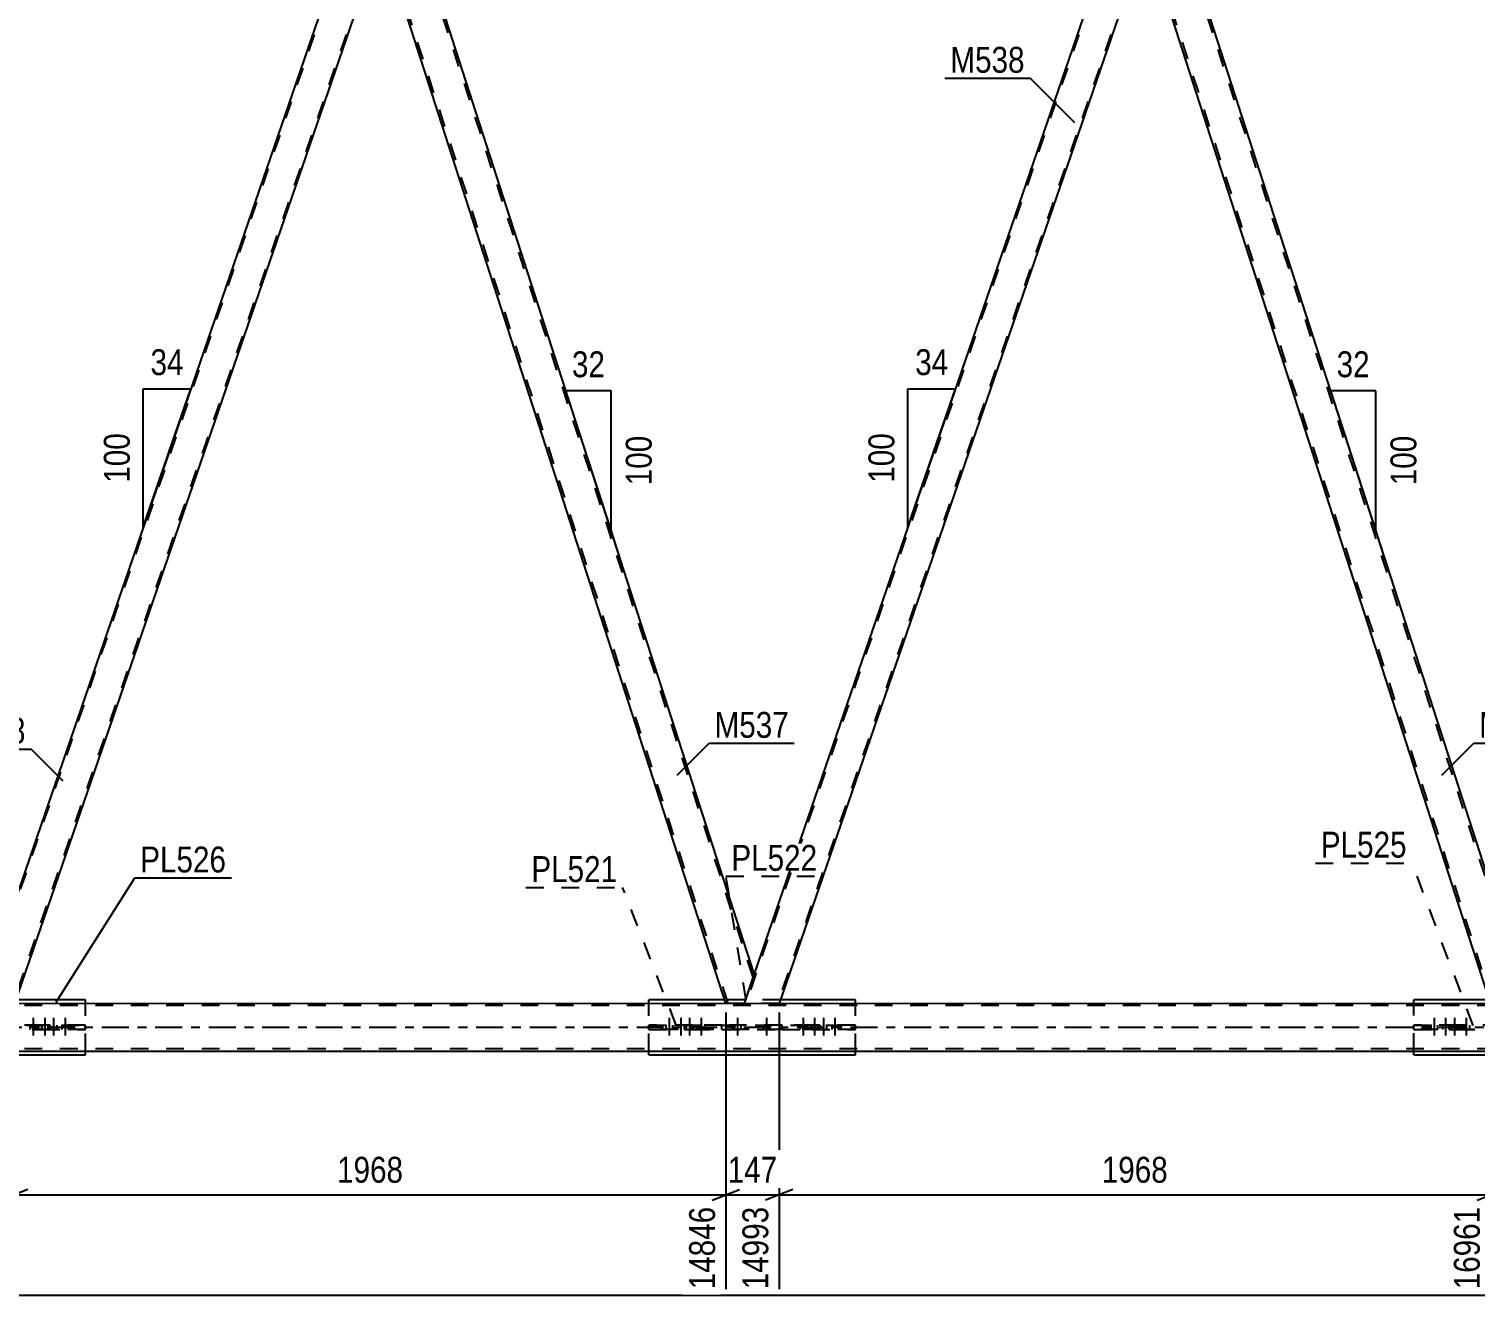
# Model space of a CAD drawing. Header units: millimetres. Extents: x 0 to 841, y 0 to 594.
# Drawn here: x 524.3 to 684.3, y 285.9 to 425.9 of the extents above; entities that cross this region are included whole.
import ezdxf

# ---------------------------------------------------------------- set-up
doc = ezdxf.new("R2010")
doc.units = ezdxf.units.MM
doc.linetypes.add('DXK_LINE_DOT2', pattern=[3.9198, 1.9599, -1.9599])
doc.linetypes.add('DXK_LINE_DOT3', pattern=[5.9187, 2.979, -0.9799, 0.9799, -0.9799])
doc.styles.add('Arial Narrow', font='ARIALN.TTF', dxfattribs={"height": 0.2})

# ---------------------------------------------------------------- blocks, each defined once
blk = doc.blocks.new('Part-570349097-5643 - 5549')
at = {"color": 2, "linetype": 'Continuous'}
for p, q in [((52.96, 318.06), (757.06, 318.13)), ((52.96, 312.78), (757.06, 312.85))]:
    blk.add_line(p, q, dxfattribs=at)
at = {"color": 7, "linetype": 'DXK_LINE_DOT2'}
for p, q in [((757.06, 317.89), (52.96, 317.82)), ((757.06, 313.09), (52.96, 313.02))]:
    blk.add_line(p, q, dxfattribs=at)
at = {"color": 7, "linetype": 'DXK_LINE_DOT3'}
blk.add_line((52.96, 315.42), (757.06, 315.49), dxfattribs=at)
blk = doc.blocks.new('Bolt-570349097-6029 - 5549')
at = {"color": 1, "linetype": 'DXK_LINE_DOT2'}
for p, q in [((679.43, 315.71), (679.43, 315.23)), ((679.79, 316.51), (679.79, 313.51)), ((680.15, 315.71), (680.15, 315.23)), ((680.71, 315.71), (680.71, 315.23)), ((681.07, 316.51), (681.07, 313.51)), ((681.43, 315.71), (681.43, 315.23)), ((681.69, 315.71), (681.69, 315.23)), ((682.05, 316.51), (682.05, 313.51)), ((682.41, 315.71), (682.41, 315.23)), ((682.97, 315.71), (682.97, 315.23)), ((683.33, 316.51), (683.33, 313.51)), ((683.69, 315.71), (683.69, 315.23))]:
    blk.add_line(p, q, dxfattribs=at)
blk = doc.blocks.new('Bolt-570349097-6027 - 5549')
at = {"color": 1, "linetype": 'DXK_LINE_DOT2'}
for p, q in [((602.37, 315.71), (602.37, 315.23)), ((602.37, 315.71), (602.37, 315.23)), ((602.73, 316.51), (602.73, 313.31)), ((602.73, 316.51), (602.73, 313.31)), ((603.09, 315.71), (603.09, 315.23)), ((603.09, 315.71), (603.09, 315.23)), ((605.57, 315.71), (605.57, 315.23)), ((605.57, 315.71), (605.57, 315.23)), ((605.93, 316.51), (605.93, 313.31)), ((605.93, 316.51), (605.93, 313.31)), ((606.29, 315.71), (606.29, 315.23)), ((606.29, 315.71), (606.29, 315.23))]:
    blk.add_line(p, q, dxfattribs=at)
blk = doc.blocks.new('Part-570349097-5658 - 5549')
at = {"color": 2, "linetype": 'Continuous'}
for p, q in [((649.29, 440.08), (647.92, 436.07)), ((650.83, 440.08), (649.29, 440.08)), ((689.18, 321.39), (650.83, 440.08)), ((686.04, 318.12), (647.92, 436.07)), ((688.92, 320.64), (688.06, 318.12)), ((689.18, 321.39), (688.92, 320.64))]:
    blk.add_line(p, q, dxfattribs=at)
at = {"color": 7, "linetype": 'DXK_LINE_DOT2'}
for p, q in [((689.05, 321.01), (650.57, 440.08)), ((686.29, 318.12), (648.05, 436.45)), ((689.16, 321.33), (688.92, 320.64)), ((688.06, 318.12), (686.04, 318.12))]:
    blk.add_line(p, q, dxfattribs=at)
blk = doc.blocks.new('Part-570349097-5663 - 5549')
at = {"color": 7, "linetype": 'DXK_LINE_DOT2'}
for p, q in [((645.59, 440.08), (603.62, 318.11)), ((649.13, 440.08), (607.15, 318.11)), ((649.29, 440.08), (647.92, 436.07)), ((604.57, 321.38), (603.45, 318.11)), ((607.32, 318.11), (603.45, 318.11))]:
    blk.add_line(p, q, dxfattribs=at)
at = {"color": 2, "linetype": 'Continuous'}
for p, q in [((645.42, 440.08), (604.57, 321.38)), ((645.42, 440.08), (648.96, 440.08)), ((648.96, 440.08), (649.29, 440.08)), ((647.92, 436.07), (607.32, 318.11))]:
    blk.add_line(p, q, dxfattribs=at)
blk = doc.blocks.new('Part-570349097-5668 - 5549')
at = {"color": 2, "linetype": 'Continuous'}
for p, q in [((564.69, 440.08), (563.31, 436.07)), ((566.22, 440.08), (564.69, 440.08)), ((604.57, 321.38), (566.22, 440.08)), ((601.43, 318.11), (563.31, 436.07)), ((604.31, 320.63), (603.45, 318.11)), ((604.57, 321.38), (604.31, 320.63))]:
    blk.add_line(p, q, dxfattribs=at)
at = {"color": 7, "linetype": 'DXK_LINE_DOT2'}
for p, q in [((604.44, 321.01), (565.96, 440.08)), ((601.68, 318.11), (563.44, 436.44)), ((604.55, 321.33), (604.31, 320.63)), ((603.45, 318.11), (601.43, 318.11))]:
    blk.add_line(p, q, dxfattribs=at)
blk = doc.blocks.new('Part-570349097-5673 - 5549')
at = {"color": 7, "linetype": 'DXK_LINE_DOT2'}
for p, q in [((560.99, 440.08), (519.01, 318.11)), ((564.52, 440.08), (522.54, 318.11)), ((564.69, 440.08), (563.31, 436.07)), ((519.97, 321.38), (518.84, 318.11)), ((522.71, 318.11), (518.84, 318.11))]:
    blk.add_line(p, q, dxfattribs=at)
at = {"color": 2, "linetype": 'Continuous'}
for p, q in [((560.82, 440.08), (519.97, 321.38)), ((560.82, 440.08), (564.35, 440.08)), ((564.35, 440.08), (564.69, 440.08)), ((563.31, 436.07), (522.71, 318.11))]:
    blk.add_line(p, q, dxfattribs=at)
blk = doc.blocks.new('Part-570349097-5728 - 5549')
at = {"color": 2, "linetype": 'Continuous'}
for p, q in [((516.69, 318.5), (508.32, 318.5)), ((508.32, 318.1), (508.32, 318.5)), ((530.57, 318.5), (522.85, 318.5)), ((530.57, 318.11), (530.57, 318.5)), ((508.32, 312.42), (508.32, 312.82)), ((508.32, 312.42), (530.57, 312.42)), ((530.57, 312.42), (530.57, 312.83))]:
    blk.add_line(p, q, dxfattribs=at)
at = {"color": 7, "linetype": 'DXK_LINE_DOT2'}
for p, q in [((522.85, 318.5), (516.69, 318.5)), ((508.32, 312.82), (508.32, 318.1)), ((530.57, 312.83), (530.57, 318.11))]:
    blk.add_line(p, q, dxfattribs=at)
blk = doc.blocks.new('Part-570349097-5738 - 5549')
at = {"color": 2, "linetype": 'Continuous'}
for p, q in [((685.91, 318.51), (677.53, 318.51)), ((677.53, 318.12), (677.53, 318.51)), ((699.79, 318.51), (692.06, 318.51)), ((699.79, 318.12), (699.79, 318.51)), ((677.53, 312.43), (677.53, 312.84)), ((677.53, 312.43), (699.79, 312.43)), ((699.79, 312.43), (699.79, 312.84))]:
    blk.add_line(p, q, dxfattribs=at)
at = {"color": 7, "linetype": 'DXK_LINE_DOT2'}
for p, q in [((692.06, 318.51), (685.91, 318.51)), ((677.53, 312.84), (677.53, 318.12)), ((699.79, 312.84), (699.79, 318.12))]:
    blk.add_line(p, q, dxfattribs=at)
blk = doc.blocks.new('Part-570349097-5892 - 5549')
at = {"color": 2, "linetype": 'Continuous'}
for p, q in [((601.3, 318.51), (592.9, 318.5)), ((592.9, 318.11), (592.9, 318.5)), ((615.76, 318.51), (607.45, 318.51)), ((615.76, 318.11), (615.76, 318.51)), ((592.9, 312.42), (592.9, 312.83)), ((592.9, 312.42), (615.76, 312.43)), ((615.76, 312.43), (615.76, 312.83))]:
    blk.add_line(p, q, dxfattribs=at)
at = {"color": 7, "linetype": 'DXK_LINE_DOT2'}
for p, q in [((607.45, 318.51), (601.3, 318.51)), ((592.9, 312.83), (592.9, 318.11)), ((615.76, 312.83), (615.76, 318.11))]:
    blk.add_line(p, q, dxfattribs=at)
blk = doc.blocks.new('Part-570349097-5962 - 5549')
at = {"color": 7, "linetype": 'DXK_LINE_DOT2'}
for p, q in [((508.32, 315.22), (508.32, 315.7)), ((508.32, 315.7), (530.57, 315.7)), ((513.11, 315.7), (508.32, 315.7)), ((508.32, 315.22), (513.11, 315.22)), ((530.57, 315.22), (508.32, 315.22)), ((513.11, 315.22), (513.11, 315.7)), ((525.78, 315.7), (513.11, 315.7)), ((513.11, 315.22), (525.78, 315.22)), ((525.78, 315.22), (525.78, 315.7)), ((530.57, 315.7), (525.78, 315.7)), ((525.78, 315.22), (530.57, 315.22)), ((530.57, 315.22), (530.57, 315.7)), ((530.57, 315.22), (530.57, 315.22))]:
    blk.add_line(p, q, dxfattribs=at)
blk = doc.blocks.new('Part-570349097-5967 - 5549')
at = {"color": 7, "linetype": 'DXK_LINE_DOT2'}
for p, q in [((592.9, 315.22), (592.9, 315.71)), ((592.9, 315.7), (615.76, 315.71)), ((597.69, 315.71), (592.9, 315.71)), ((592.9, 315.23), (597.69, 315.23)), ((615.76, 315.23), (592.9, 315.22)), ((597.69, 315.23), (597.69, 315.71)), ((600.99, 315.71), (597.69, 315.71)), ((597.69, 315.23), (600.99, 315.23)), ((600.99, 315.23), (600.99, 315.71)), ((607.65, 315.71), (600.99, 315.71)), ((600.99, 315.23), (607.65, 315.23)), ((607.65, 315.23), (607.65, 315.71)), ((610.97, 315.71), (607.65, 315.71)), ((607.65, 315.23), (610.97, 315.23)), ((610.97, 315.23), (610.97, 315.71)), ((615.76, 315.71), (610.97, 315.71)), ((610.97, 315.23), (615.76, 315.23)), ((615.76, 315.23), (615.76, 315.71)), ((615.76, 315.23), (615.76, 315.23))]:
    blk.add_line(p, q, dxfattribs=at)
blk = doc.blocks.new('Part-570349097-5972 - 5549')
at = {"color": 7, "linetype": 'DXK_LINE_DOT2'}
for p, q in [((677.53, 315.23), (677.53, 315.71)), ((677.53, 315.71), (699.79, 315.71)), ((682.32, 315.71), (677.53, 315.71)), ((677.53, 315.23), (682.32, 315.23)), ((699.79, 315.23), (677.53, 315.23)), ((695, 315.72), (682.32, 315.71)), ((682.32, 315.23), (682.32, 315.71)), ((682.32, 315.23), (695, 315.24)), ((695, 315.24), (695, 315.72)), ((699.79, 315.72), (695, 315.72)), ((695, 315.24), (699.79, 315.24)), ((699.79, 315.23), (699.79, 315.72)), ((699.79, 315.24), (699.79, 315.23))]:
    blk.add_line(p, q, dxfattribs=at)
blk = doc.blocks.new('Bolt-570349097-5979 - 5549')
at = {"color": 1, "linetype": 'DXK_LINE_DOT2'}
for p, q in [((594.8, 315.71), (594.8, 315.23)), ((595.16, 316.51), (595.16, 313.51)), ((595.52, 315.71), (595.52, 315.23)), ((596.08, 315.71), (596.08, 315.23)), ((596.44, 316.51), (596.44, 313.51)), ((596.8, 315.71), (596.8, 315.23)), ((597.05, 315.71), (597.05, 315.23)), ((597.41, 316.51), (597.41, 313.51)), ((597.77, 315.71), (597.77, 315.23)), ((598.33, 315.71), (598.33, 315.23)), ((598.69, 316.51), (598.69, 313.51)), ((599.05, 315.71), (599.05, 315.23))]:
    blk.add_line(p, q, dxfattribs=at)
blk = doc.blocks.new('Bolt-570349097-6026 - 5549')
at = {"color": 1, "linetype": 'DXK_LINE_DOT2'}
for p, q in [((524.42, 315.7), (524.42, 315.22)), ((524.78, 316.5), (524.78, 313.3)), ((525.14, 315.7), (525.14, 315.22)), ((525.7, 315.7), (525.7, 315.22)), ((526.06, 316.5), (526.06, 313.3)), ((526.42, 315.7), (526.42, 315.22)), ((526.68, 315.7), (526.68, 315.22)), ((527.04, 316.5), (527.04, 313.3)), ((527.4, 315.7), (527.4, 315.22)), ((527.95, 315.7), (527.95, 315.22)), ((528.31, 316.5), (528.31, 313.3)), ((528.67, 315.7), (528.67, 315.22))]:
    blk.add_line(p, q, dxfattribs=at)
blk = doc.blocks.new('Bolt-570349097-6028 - 5549')
at = {"color": 1, "linetype": 'DXK_LINE_DOT2'}
for p, q in [((609.61, 315.71), (609.61, 315.23)), ((609.97, 316.51), (609.97, 313.31)), ((610.33, 315.71), (610.33, 315.23)), ((610.88, 315.71), (610.88, 315.23)), ((611.24, 316.51), (611.24, 313.31)), ((611.6, 315.71), (611.6, 315.23)), ((611.86, 315.71), (611.86, 315.23)), ((612.22, 316.51), (612.22, 313.31)), ((612.58, 315.71), (612.58, 315.23)), ((613.14, 315.71), (613.14, 315.23)), ((613.5, 316.51), (613.5, 313.31)), ((613.86, 315.71), (613.86, 315.23))]:
    blk.add_line(p, q, dxfattribs=at)
blk = doc.blocks.new('AngleDimension-570349097-7800 - 5549')
at = {"color": 7, "linetype": 'Continuous'}
for p, q in [((673.33, 385.86), (668.35, 385.86)), ((673.33, 370.45), (668.35, 385.86)), ((673.33, 370.45), (673.33, 385.86)), ((674.39, 367.16), (673.33, 370.45))]:
    blk.add_line(p, q, dxfattribs=at)
at = {"color": 0}
for points in [[(673.27, 386.76), (673.27, 390.96), (668.41, 390.96), (668.41, 386.76)], [(678.43, 381.5), (674.23, 381.5), (674.23, 374.81), (678.43, 374.81)]]:
    blk.add_wipeout(points, dxfattribs=at)
at = {"color": 3, "style": 'Arial Narrow'}
blk.add_text('32', height=2.863, dxfattribs=at).set_placement((669.01, 387.36))
blk.add_text('100', height=2.863, rotation=90.0002, dxfattribs=at).set_placement((677.83, 375.41))
blk = doc.blocks.new('AngleDimension-570349097-7786 - 5549')
at = {"color": 7, "linetype": 'Continuous'}
for p, q in [((621.57, 386.09), (626.84, 386.09)), ((621.57, 370.77), (626.84, 386.09)), ((621.57, 370.77), (621.57, 386.09)), ((624.41, 379.03), (626.84, 386.09))]:
    blk.add_line(p, q, dxfattribs=at)
at = {"color": 0}
for points in [[(626.64, 386.99), (626.64, 391.19), (621.78, 391.19), (621.78, 386.99)], [(620.67, 381.78), (616.47, 381.78), (616.47, 375.09), (620.67, 375.09)]]:
    blk.add_wipeout(points, dxfattribs=at)
at = {"color": 3, "style": 'Arial Narrow'}
blk.add_text('34', height=2.863, dxfattribs=at).set_placement((622.38, 387.59))
blk.add_text('100', height=2.863, rotation=90.0002, dxfattribs=at).set_placement((620.07, 375.69))
blk = doc.blocks.new('AngleDimension-570349097-7828 - 5549')
at = {"color": 7, "linetype": 'Continuous'}
for p, q in [((588.72, 385.86), (583.74, 385.86)), ((588.72, 370.45), (583.74, 385.86)), ((588.72, 370.45), (588.72, 385.86)), ((589.78, 367.16), (588.72, 370.45))]:
    blk.add_line(p, q, dxfattribs=at)
at = {"color": 0}
for points in [[(588.66, 386.76), (588.66, 390.96), (583.8, 390.96), (583.8, 386.76)], [(593.82, 381.5), (589.62, 381.5), (589.62, 374.81), (593.82, 374.81)]]:
    blk.add_wipeout(points, dxfattribs=at)
at = {"color": 3, "style": 'Arial Narrow'}
blk.add_text('32', height=2.863, dxfattribs=at).set_placement((584.4, 387.36))
blk.add_text('100', height=2.863, rotation=90.0002, dxfattribs=at).set_placement((593.22, 375.41))
blk = doc.blocks.new('AngleDimension-570349097-7814 - 5549')
at = {"color": 7, "linetype": 'Continuous'}
for p, q in [((536.97, 386.09), (542.24, 386.09)), ((536.97, 370.77), (542.24, 386.09)), ((536.97, 370.77), (536.97, 386.09)), ((539.81, 379.03), (542.24, 386.09))]:
    blk.add_line(p, q, dxfattribs=at)
at = {"color": 0}
for points in [[(542.03, 386.99), (542.03, 391.19), (537.17, 391.19), (537.17, 386.99)], [(536.07, 381.77), (531.87, 381.77), (531.87, 375.09), (536.07, 375.09)]]:
    blk.add_wipeout(points, dxfattribs=at)
at = {"color": 3, "style": 'Arial Narrow'}
blk.add_text('34', height=2.863, dxfattribs=at).set_placement((537.77, 387.59))
blk.add_text('100', height=2.863, rotation=90.0002, dxfattribs=at).set_placement((535.47, 375.69))
blk = doc.blocks.new('StraightDimension-570349097-30736 - 5549')
at = {"color": 7, "linetype": 'Continuous'}
for p, q in [((607.32, 317.11), (607.32, 286.49)), ((686.04, 317.12), (686.04, 286.49)), ((608.82, 297.53), (605.82, 296.33)), ((607.32, 296.93), (686.04, 296.93)), ((684.54, 296.33), (687.54, 297.53))]:
    blk.add_line(p, q, dxfattribs=at)
at = {"color": 0}
blk.add_wipeout([(650.93, 297.68), (650.93, 301.88), (642.42, 301.88), (642.42, 297.68)], dxfattribs=at)
at = {"color": 0, "linetype": 'Continuous'}
blk.add_wipeout([(685.44, 296.23), (681.24, 296.23), (681.24, 285.89), (685.44, 285.89)], dxfattribs=at)
at = {"color": 3, "style": 'Arial Narrow'}
blk.add_text('1968', height=2.863, dxfattribs=at).set_placement((643.02, 298.28))
at = {"color": 3, "linetype": 'Continuous', "style": 'Arial Narrow'}
blk.add_text('16961', height=2.863, rotation=90.0002, dxfattribs=at).set_placement((684.84, 286.49))
blk = doc.blocks.new('StraightDimension-570349097-30737 - 5549')
at = {"color": 7, "linetype": 'Continuous'}
for p, q in [((601.43, 317.11), (601.43, 286.49)), ((607.32, 317.11), (607.32, 286.49)), ((599.93, 296.33), (602.93, 297.53)), ((601.43, 296.93), (607.32, 296.93)), ((608.82, 297.53), (605.82, 296.33))]:
    blk.add_line(p, q, dxfattribs=at)
at = {"color": 0}
blk.add_wipeout([(607.72, 297.68), (607.72, 301.88), (601.03, 301.88), (601.03, 297.68)], dxfattribs=at)
at = {"color": 0, "linetype": 'Continuous'}
blk.add_wipeout([(606.72, 296.23), (602.52, 296.23), (602.52, 285.89), (606.72, 285.89)], dxfattribs=at)
at = {"color": 3, "style": 'Arial Narrow'}
blk.add_text('147', height=2.863, dxfattribs=at).set_placement((601.63, 298.28))
at = {"color": 3, "linetype": 'Continuous', "style": 'Arial Narrow'}
blk.add_text('14993', height=2.863, rotation=90.0002, dxfattribs=at).set_placement((606.12, 286.49))
blk = doc.blocks.new('StraightDimension-570349097-7775 - 5549')
at = {"color": 7, "linetype": 'Continuous'}
blk.add_line((43.7, 285.85), (797.34, 285.85), dxfattribs=at)
blk = doc.blocks.new('StraightDimension-570349097-30738 - 5549')
at = {"color": 7, "linetype": 'Continuous'}
for p, q in [((522.71, 317.11), (522.71, 286.49)), ((601.43, 317.11), (601.43, 286.49)), ((524.21, 297.53), (521.21, 296.33)), ((522.71, 296.93), (601.43, 296.93)), ((599.93, 296.33), (602.93, 297.53))]:
    blk.add_line(p, q, dxfattribs=at)
at = {"color": 0}
blk.add_wipeout([(566.33, 297.68), (566.33, 301.88), (557.81, 301.88), (557.81, 297.68)], dxfattribs=at)
at = {"color": 0, "linetype": 'Continuous'}
blk.add_wipeout([(600.83, 296.23), (596.63, 296.23), (596.63, 285.89), (600.83, 285.89)], dxfattribs=at)
at = {"color": 3, "style": 'Arial Narrow'}
blk.add_text('1968', height=2.863, dxfattribs=at).set_placement((558.41, 298.28))
at = {"color": 3, "linetype": 'Continuous', "style": 'Arial Narrow'}
blk.add_text('14846', height=2.863, rotation=90.0002, dxfattribs=at).set_placement((600.23, 286.49))
blk = doc.blocks.new('Mark-570349097-5659 - 5549')
at = {"color": 0}
blk.add_wipeout([(634.49, 421.03), (634.49, 424.03), (626.27, 424.03), (626.27, 421.03)], dxfattribs=at)
blk.add_wipeout([(634.49, 421.03), (634.49, 424.03), (626.27, 424.03), (626.27, 421.03)], dxfattribs=at)
at = {"color": 30, "linetype": 'Continuous'}
for p in [(625.67, 420.43), (640.04, 415.48)]:
    blk.add_line(p, (635.09, 420.43), dxfattribs=at)
at = {"color": 3, "style": 'Arial Narrow'}
blk.add_text('M538', height=2.863, dxfattribs=at).set_placement((626.27, 421.03))
blk = doc.blocks.new('Mark-570349097-5664 - 5549')
at = {"color": 0}
blk.add_wipeout([(608.4, 347.48), (608.4, 350.48), (600.18, 350.48), (600.18, 347.48)], dxfattribs=at)
blk.add_wipeout([(608.4, 347.48), (608.4, 350.48), (600.18, 350.48), (600.18, 347.48)], dxfattribs=at)
at = {"color": 30, "linetype": 'Continuous'}
for p, q in [((596.04, 343.34), (599.58, 346.88)), ((599.58, 346.88), (609, 346.88))]:
    blk.add_line(p, q, dxfattribs=at)
at = {"color": 3, "style": 'Arial Narrow'}
blk.add_text('M537', height=2.863, dxfattribs=at).set_placement((600.18, 347.48))
blk = doc.blocks.new('Mark-570349097-5654 - 5549')
at = {"color": 0}
blk.add_wipeout([(693.01, 347.48), (693.01, 350.48), (684.78, 350.48), (684.78, 347.48)], dxfattribs=at)
blk.add_wipeout([(693.01, 347.48), (693.01, 350.48), (684.78, 350.48), (684.78, 347.48)], dxfattribs=at)
at = {"color": 30, "linetype": 'Continuous'}
for p, q in [((680.65, 343.35), (684.18, 346.88)), ((684.18, 346.88), (693.61, 346.88))]:
    blk.add_line(p, q, dxfattribs=at)
at = {"color": 3, "style": 'Arial Narrow'}
blk.add_text('M537', height=2.863, dxfattribs=at).set_placement((684.78, 347.48))
blk = doc.blocks.new('Mark-570349097-5669 - 5549')
at = {"color": 0}
blk.add_wipeout([(523.96, 346.84), (523.96, 349.84), (515.73, 349.84), (515.73, 346.84)], dxfattribs=at)
blk.add_wipeout([(523.96, 346.84), (523.96, 349.84), (515.73, 349.84), (515.73, 346.84)], dxfattribs=at)
at = {"color": 30, "linetype": 'Continuous'}
for p in [(515.13, 346.24), (528.09, 342.7)]:
    blk.add_line(p, (524.56, 346.24), dxfattribs=at)
at = {"color": 3, "style": 'Arial Narrow'}
blk.add_text('M538', height=2.863, dxfattribs=at).set_placement((515.73, 346.84))
blk = doc.blocks.new('Mark-570349097-5724 - 5549')
at = {"color": 0}
blk.add_wipeout([(546.13, 332.59), (546.13, 335.59), (536.63, 335.59), (536.63, 332.59)], dxfattribs=at)
blk.add_wipeout([(546.13, 332.59), (546.13, 335.59), (536.63, 335.59), (536.63, 332.59)], dxfattribs=at)
at = {"color": 30, "linetype": 'Continuous'}
for p, q in [((527.33, 318.23), (536.03, 331.99)), ((536.03, 331.99), (546.73, 331.99))]:
    blk.add_line(p, q, dxfattribs=at)
at = {"color": 3, "style": 'Arial Narrow'}
blk.add_text('PL526', height=2.863, dxfattribs=at).set_placement((536.63, 332.59))
blk = doc.blocks.new('Mark-570349097-5968 - 5549')
at = {"color": 0}
blk.add_wipeout([(676.76, 334.23), (676.76, 337.23), (667.26, 337.23), (667.26, 334.23)], dxfattribs=at)
blk.add_wipeout([(676.76, 334.23), (676.76, 337.23), (667.26, 337.23), (667.26, 334.23)], dxfattribs=at)
at = {"color": 30, "linetype": 'DXK_LINE_DOT2'}
for p in [(666.66, 333.63), (684.11, 315.68)]:
    blk.add_line(p, (677.36, 333.63), dxfattribs=at)
at = {"color": 3, "style": 'Arial Narrow'}
blk.add_text('PL525', height=2.863, dxfattribs=at).set_placement((667.26, 334.23))
blk = doc.blocks.new('Mark-570349097-5963 - 5549')
at = {"color": 0}
blk.add_wipeout([(589.41, 331.53), (589.41, 334.53), (579.91, 334.53), (579.91, 331.53)], dxfattribs=at)
blk.add_wipeout([(589.41, 331.53), (589.41, 334.53), (579.91, 334.53), (579.91, 331.53)], dxfattribs=at)
at = {"color": 30, "linetype": 'DXK_LINE_DOT2'}
for p in [(579.31, 330.93), (595.93, 315.71)]:
    blk.add_line(p, (590.01, 330.93), dxfattribs=at)
at = {"color": 3, "style": 'Arial Narrow'}
blk.add_text('PL521', height=2.863, dxfattribs=at).set_placement((579.91, 331.53))
blk = doc.blocks.new('Mark-570349097-20465 - 5549')
at = {"color": 0}
blk.add_wipeout([(611.54, 332.77), (611.54, 335.77), (602.04, 335.77), (602.04, 332.77)], dxfattribs=at)
blk.add_wipeout([(611.54, 332.77), (611.54, 335.77), (602.04, 335.77), (602.04, 332.77)], dxfattribs=at)
at = {"color": 30, "linetype": 'DXK_LINE_DOT2'}
for p, q in [((603.67, 318.47), (601.44, 332.17)), ((601.44, 332.17), (612.14, 332.17))]:
    blk.add_line(p, q, dxfattribs=at)
at = {"color": 3, "style": 'Arial Narrow'}
blk.add_text('PL522', height=2.863, dxfattribs=at).set_placement((602.04, 332.77))

msp = doc.modelspace()

# ---------------------------------------------------------------- block references
for name in ['Part-570349097-5673 - 5549', 'Part-570349097-5668 - 5549', 'Part-570349097-5663 - 5549', 'Part-570349097-5658 - 5549', 'Part-570349097-5728 - 5549', 'Part-570349097-5892 - 5549', 'Part-570349097-5738 - 5549', 'Part-570349097-5643 - 5549', 'Part-570349097-5962 - 5549', 'Bolt-570349097-6026 - 5549', 'Part-570349097-5967 - 5549', 'Bolt-570349097-5979 - 5549', 'Bolt-570349097-6027 - 5549', 'Bolt-570349097-6028 - 5549', 'Part-570349097-5972 - 5549', 'Bolt-570349097-6029 - 5549']:
    msp.add_blockref(name, (0, 0))

# ---------------------------------------------------------------- next in the draw order: block references
for name in ['AngleDimension-570349097-7814 - 5549', 'AngleDimension-570349097-7828 - 5549', 'AngleDimension-570349097-7786 - 5549', 'AngleDimension-570349097-7800 - 5549', 'StraightDimension-570349097-30736 - 5549']:
    msp.add_blockref(name, (0, 0))

# ---------------------------------------------------------------- next in the draw order: block references
msp.add_blockref('StraightDimension-570349097-30737 - 5549', (0, 0))

# ---------------------------------------------------------------- next in the draw order: block references
msp.add_blockref('StraightDimension-570349097-7775 - 5549', (0, 0))

# ---------------------------------------------------------------- next in the draw order: block references
for name in ['Mark-570349097-5659 - 5549', 'Mark-570349097-5664 - 5549', 'Mark-570349097-5654 - 5549', 'Mark-570349097-5669 - 5549', 'Mark-570349097-5968 - 5549', 'Mark-570349097-5724 - 5549', 'Mark-570349097-20465 - 5549', 'StraightDimension-570349097-30738 - 5549']:
    msp.add_blockref(name, (0, 0))

# ---------------------------------------------------------------- next in the draw order: block references
msp.add_blockref('Mark-570349097-5963 - 5549', (0, 0))

doc.saveas('drawing.dxf')
